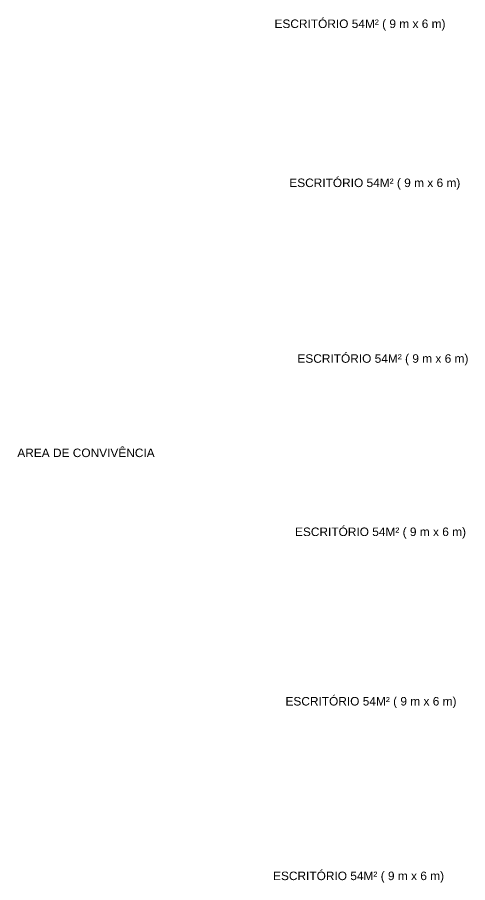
# Model space of a CAD drawing. Header units: metres. Extents: x 325024 to 7190115, y 7391967 to 10157759.
# Drawn here: x 326754.31 to 326770.19, y 7393236.83 to 7393267.36 of the extents above; entities that cross this region are included whole.
import ezdxf

# ---------------------------------------------------------------- set-up
doc = ezdxf.new("R2010")
doc.units = ezdxf.units.M
doc.layers.add('TEXTO', color=2, linetype='Continuous')
doc.styles.get("Standard").update_dxf_attribs({"font": 'arial.ttf'})

msp = doc.modelspace()

# ---------------------------------------------------------------- texts
at = {"layer": 'TEXTO'}
note = msp.add_mtext_dynamic_manual_height_columns('ESCRITÓRIO 54M² ( 9 m x 6 m)\\P', width=11.6613, gutter_width=12.5, heights=[0.246, 0], dxfattribs=dict(at, insert=(326739.219, 7393267.279), char_height=0.3, attachment_point=1))
note = msp.add_mtext_dynamic_manual_height_columns('ESCRITÓRIO 54M² ( 9 m x 6 m)\\P', width=11.6613, gutter_width=12.5, heights=[0.246, 0], dxfattribs=dict(at, insert=(326739.741, 7393261.669), char_height=0.3, attachment_point=1))
note = msp.add_mtext_dynamic_manual_height_columns('ESCRITÓRIO 54M² ( 9 m x 6 m)\\P', width=11.6613, gutter_width=12.5, heights=[0.246, 0], dxfattribs=dict(at, insert=(326740.027, 7393255.472), char_height=0.3, attachment_point=1))
note = msp.add_mtext_dynamic_manual_height_columns('AREA DE CONVIVÊNCIA\\P', width=11.6613, gutter_width=12.5, heights=[0.246, 0], dxfattribs=dict(at, insert=(326730.15, 7393252.145), char_height=0.3, attachment_point=1))
note = msp.add_mtext_dynamic_manual_height_columns('ESCRITÓRIO 54M² ( 9 m x 6 m)\\P', width=11.6613, gutter_width=12.5, heights=[0.246, 0], dxfattribs=dict(at, insert=(326739.942, 7393249.36), char_height=0.3, attachment_point=1))
note = msp.add_mtext_dynamic_manual_height_columns('ESCRITÓRIO 54M² ( 9 m x 6 m)\\P', width=11.6613, gutter_width=12.5, heights=[0.246, 0], dxfattribs=dict(at, insert=(326739.606, 7393243.383), char_height=0.3, attachment_point=1))
note = msp.add_mtext_dynamic_manual_height_columns('ESCRITÓRIO 54M² ( 9 m x 6 m)\\P', width=11.6613, gutter_width=12.5, heights=[0.246, 0], dxfattribs=dict(at, insert=(326739.168, 7393237.224), char_height=0.3, attachment_point=1))

doc.saveas('drawing.dxf')
